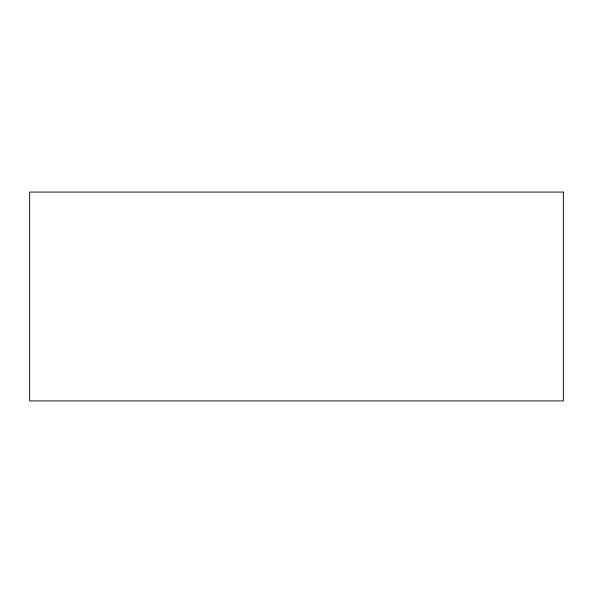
<?xml version="1.0" encoding="UTF-8"?>
<svg xmlns="http://www.w3.org/2000/svg" width="593" height="593" viewBox="0 0 593 593"><rect width="100%" height="100%" fill="white"/><g stroke="black" fill="none" stroke-linecap="round" stroke-linejoin="round"><path stroke-width="0.89" d="M563.35 192.08L29.65 192.08L29.65 400.92L563.35 400.92L563.35 192.08"/></g></svg>
